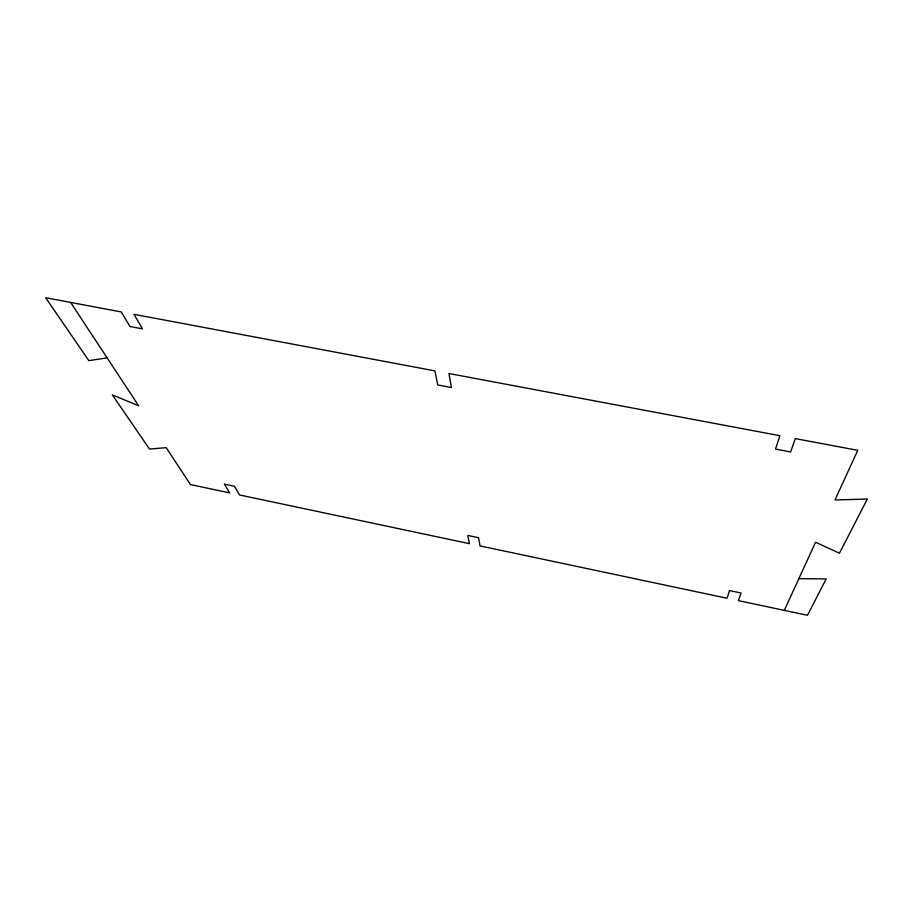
<?xml version="1.0" encoding="UTF-8"?>
<svg xmlns="http://www.w3.org/2000/svg" width="913" height="913" viewBox="0 0 913 913"><rect width="100%" height="100%" fill="white"/><g stroke="black" fill="none" stroke-linecap="round" stroke-linejoin="round"><path stroke-width="1.37" d="M784.301 610.375L815.56 542.265L839.446 553.198L867.35 499.023L834.961 499.993L857.752 450.337L795.314 438.605L790.624 451.958L775.514 449.093L779.873 435.706L448.922 373.508L451.456 387.557L437.726 384.944L434.919 370.872L134.006 314.323L142.508 328.885L129.966 326.512L121.235 311.926L45.65 297.718L88.835 360.658L107.106 357.85M798.841 578.671L826.197 578.91L807.469 615.282L738.4 600.651L741.082 593.005L729.51 590.563L727.01 598.232L480.033 545.917L478.549 537.689L467.798 535.417L469.453 543.669L239.514 494.96L234.424 486.241L224.415 484.141L229.642 492.872L190.463 484.575L166.2 447.678L149.492 449.048L112.299 394.85L138.65 405.794L70.655 302.42"/></g></svg>
